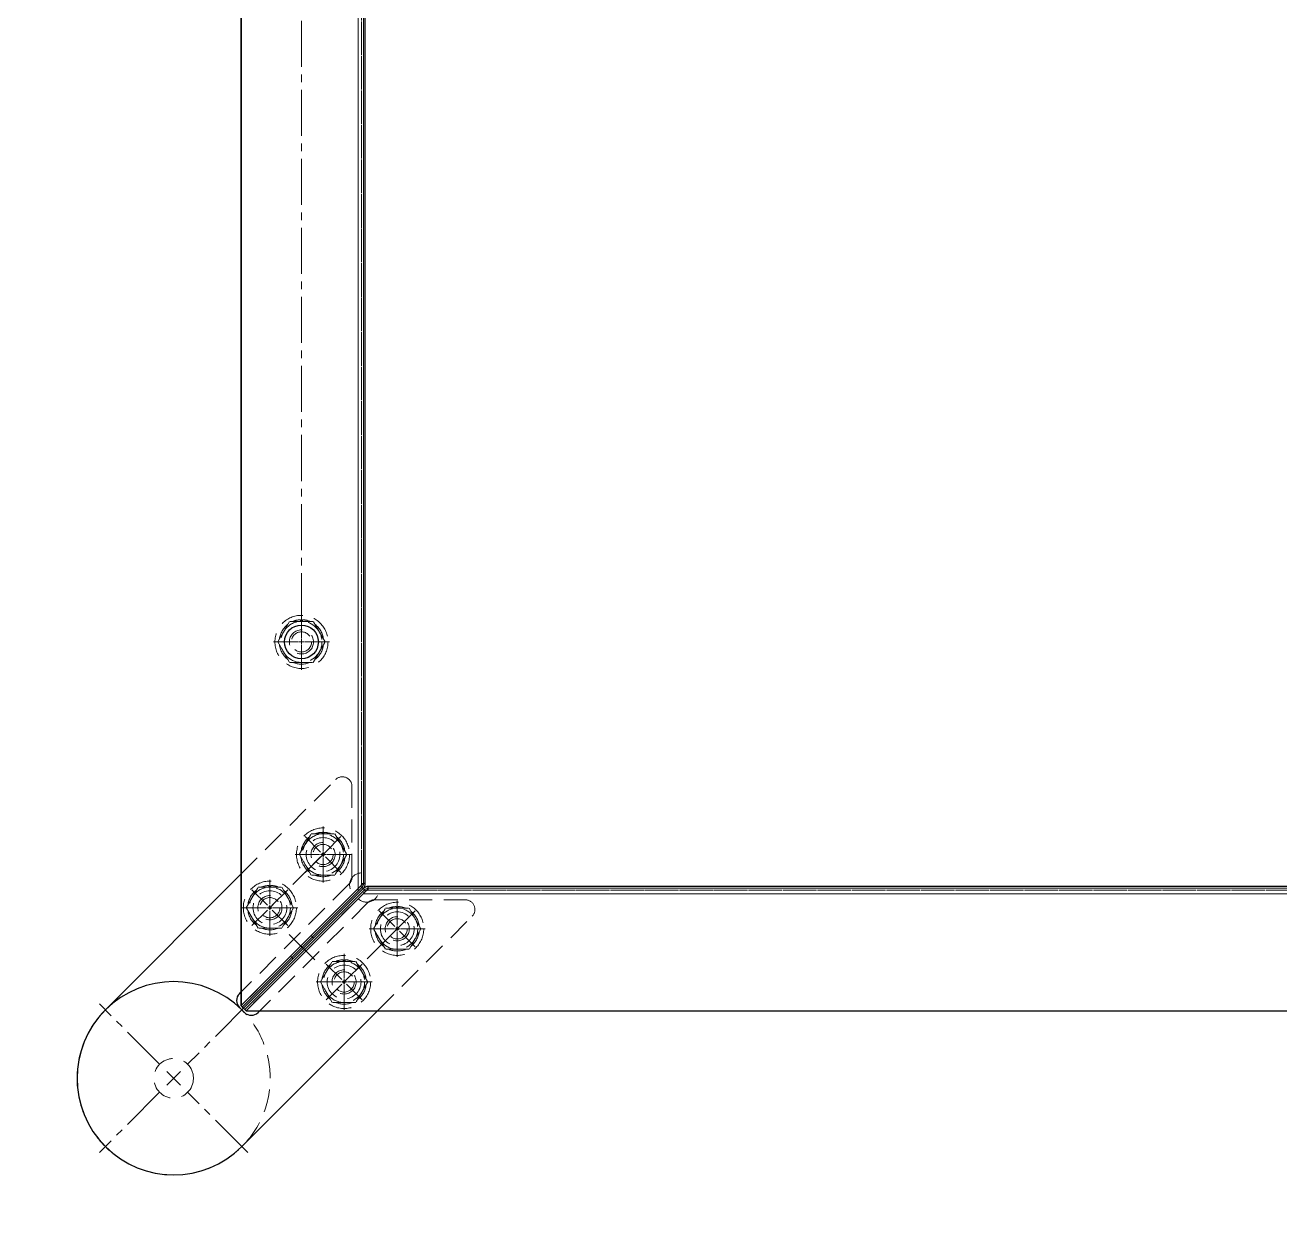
# Model space of a CAD drawing. Header units: millimetres. Extents: x 0 to 51411, y 0 to 16902.
# Drawn here: x 4547 to 5067, y 7500 to 7997 of the extents above; entities that cross this region are included whole.
import ezdxf

# ---------------------------------------------------------------- set-up
doc = ezdxf.new("R2010")
doc.units = ezdxf.units.MM
doc.linetypes.add('CENTER2', pattern=[28.575, 19.05, -3.175, 3.175, -3.175])
doc.linetypes.add('HIDDEN2', pattern=[4.7625, 3.175, -1.5875])
for name, color, linetype, lineweight in [('01_外形線', 7, 'Continuous', 25), ('03_かくれ線', 6, 'HIDDEN2', 13), ('04_中心線', 1, 'CENTER2', 9)]:
    doc.layers.add(name, color=color, linetype=linetype, lineweight=lineweight)
doc.layers.add('10_補助線', color=8, linetype='Continuous', lineweight=13, plot=False)

# ---------------------------------------------------------------- blocks, each defined once
blk = doc.blocks.new('*U327')
at = {"layer": '04_中心線', "color": 0, "linetype": 'CENTER2', "transparency": 16777216}
for p, q in [((0, 1.4), (0, 10.5)), ((-10.5, 0), (-1.4, 0)), ((1.4, 0), (10.5, 0)), ((0, -10.5), (0, -1.4))]:
    blk.add_line(p, q, dxfattribs=at)
at = {"layer": '04_中心線', "color": 0, "linetype": 'Continuous', "transparency": 16777216}
for p, q in [((-0.7, 0), (0.7, 0)), ((0, -0.7), (0, 0.7))]:
    blk.add_line(p, q, dxfattribs=at)
blk = doc.blocks.new('*U328')
at = {"layer": '04_中心線', "color": 0, "linetype": 'CENTER2', "transparency": 16777216}
for p, q in [((0, 1.4), (0, 10.5)), ((-10.5, 0), (-1.4, 0)), ((1.4, 0), (10.5, 0)), ((0, -10.5), (0, -1.4))]:
    blk.add_line(p, q, dxfattribs=at)
at = {"layer": '04_中心線', "color": 0, "linetype": 'Continuous', "transparency": 16777216}
for p, q in [((-0.7, 0), (0.7, 0)), ((0, -0.7), (0, 0.7))]:
    blk.add_line(p, q, dxfattribs=at)
blk = doc.blocks.new('*U324')
at = {"layer": '04_中心線', "color": 0, "linetype": 'CENTER2', "transparency": 16777216}
for p, q in [((0, 1.4), (0, 10.5)), ((-10.5, 0), (-1.4, 0)), ((1.4, 0), (10.5, 0)), ((0, -10.5), (0, -1.4))]:
    blk.add_line(p, q, dxfattribs=at)
at = {"layer": '04_中心線', "color": 0, "linetype": 'Continuous', "transparency": 16777216}
for p, q in [((-0.7, 0), (0.7, 0)), ((0, -0.7), (0, 0.7))]:
    blk.add_line(p, q, dxfattribs=at)
blk = doc.blocks.new('*U334')
at = {"layer": '04_中心線', "color": 0, "linetype": 'CENTER2', "transparency": 16777216}
for p, q in [((0, 2.2), (0, 11.59)), ((-11.59, 0), (-2.2, 0)), ((2.2, 0), (11.59, 0)), ((0, -11.59), (0, -2.2))]:
    blk.add_line(p, q, dxfattribs=at)
at = {"layer": '04_中心線', "color": 0, "linetype": 'Continuous', "transparency": 16777216}
for p, q in [((-1.1, 0), (1.1, 0)), ((0, -1.1), (0, 1.1))]:
    blk.add_line(p, q, dxfattribs=at)
blk = doc.blocks.new('*U335')
at = {"layer": '04_中心線', "color": 0, "linetype": 'CENTER2', "transparency": 16777216}
for p, q in [((0, 2.2), (0, 11.59)), ((-11.59, 0), (-2.2, 0)), ((2.2, 0), (11.59, 0)), ((0, -11.59), (0, -2.2))]:
    blk.add_line(p, q, dxfattribs=at)
at = {"layer": '04_中心線', "color": 0, "linetype": 'Continuous', "transparency": 16777216}
for p, q in [((-1.1, 0), (1.1, 0)), ((0, -1.1), (0, 1.1))]:
    blk.add_line(p, q, dxfattribs=at)
blk = doc.blocks.new('*U338')
at = {"layer": '04_中心線', "color": 0, "linetype": 'CENTER2', "transparency": 16777216}
for p, q in [((0, 8), (0, 43.5)), ((-43.5, 0), (-8, 0)), ((8, 0), (43.5, 0)), ((0, -43.5), (0, -8))]:
    blk.add_line(p, q, dxfattribs=at)
at = {"layer": '04_中心線', "color": 0, "linetype": 'Continuous', "transparency": 16777216}
for p, q in [((-4, 0), (4, 0)), ((0, -4), (0, 4))]:
    blk.add_line(p, q, dxfattribs=at)
blk = doc.blocks.new('*U336')
at = {"layer": '04_中心線', "color": 0, "linetype": 'CENTER2', "transparency": 16777216}
for p, q in [((0, 1.4), (0, 10.5)), ((-10.5, 0), (-1.4, 0)), ((1.4, 0), (10.5, 0)), ((0, -10.5), (0, -1.4))]:
    blk.add_line(p, q, dxfattribs=at)
at = {"layer": '04_中心線', "color": 0, "linetype": 'Continuous', "transparency": 16777216}
for p, q in [((-0.7, 0), (0.7, 0)), ((0, -0.7), (0, 0.7))]:
    blk.add_line(p, q, dxfattribs=at)
blk = doc.blocks.new('*U337')
at = {"layer": '04_中心線', "color": 0, "linetype": 'CENTER2', "transparency": 16777216}
for p, q in [((0, 1.4), (0, 10.5)), ((-10.5, 0), (-1.4, 0)), ((1.4, 0), (10.5, 0)), ((0, -10.5), (0, -1.4))]:
    blk.add_line(p, q, dxfattribs=at)
at = {"layer": '04_中心線', "color": 0, "linetype": 'Continuous', "transparency": 16777216}
for p, q in [((-0.7, 0), (0.7, 0)), ((0, -0.7), (0, 0.7))]:
    blk.add_line(p, q, dxfattribs=at)
blk = doc.blocks.new('*U347')
at = {"layer": '04_中心線', "color": 0, "linetype": 'CENTER2', "transparency": 16777216}
for p, q in [((0, 2.2), (0, 11.59)), ((-11.59, 0), (-2.2, 0)), ((2.2, 0), (11.59, 0)), ((0, -11.59), (0, -2.2))]:
    blk.add_line(p, q, dxfattribs=at)
at = {"layer": '04_中心線', "color": 0, "linetype": 'Continuous', "transparency": 16777216}
for p, q in [((-1.1, 0), (1.1, 0)), ((0, -1.1), (0, 1.1))]:
    blk.add_line(p, q, dxfattribs=at)
blk = doc.blocks.new('*U354')
at = {"layer": '04_中心線', "color": 0, "linetype": 'CENTER2', "transparency": 16777216}
for p, q in [((0, 8), (0, 43.5)), ((-43.5, 0), (-8, 0)), ((8, 0), (43.5, 0)), ((0, -43.5), (0, -8))]:
    blk.add_line(p, q, dxfattribs=at)
at = {"layer": '04_中心線', "color": 0, "linetype": 'Continuous', "transparency": 16777216}
for p, q in [((-4, 0), (4, 0)), ((0, -4), (0, 4))]:
    blk.add_line(p, q, dxfattribs=at)
blk = doc.blocks.new('*U352')
at = {"layer": '04_中心線', "color": 0, "linetype": 'CENTER2', "transparency": 16777216}
for p, q in [((0, 1.4), (0, 10.5)), ((-10.5, 0), (-1.4, 0)), ((0, -10.5), (0, -1.4)), ((1.4, 0), (10.5, 0))]:
    blk.add_line(p, q, dxfattribs=at)
at = {"layer": '04_中心線', "color": 0, "linetype": 'Continuous', "transparency": 16777216}
for p, q in [((0, -0.7), (0, 0.7)), ((-0.7, 0), (0.7, 0))]:
    blk.add_line(p, q, dxfattribs=at)
blk = doc.blocks.new('*U353')
at = {"layer": '04_中心線', "color": 0, "linetype": 'CENTER2', "transparency": 16777216}
for p, q in [((0, 1.4), (0, 10.5)), ((-10.5, 0), (-1.4, 0)), ((1.4, 0), (10.5, 0)), ((0, -10.5), (0, -1.4))]:
    blk.add_line(p, q, dxfattribs=at)
at = {"layer": '04_中心線', "color": 0, "linetype": 'Continuous', "transparency": 16777216}
for p, q in [((-0.7, 0), (0.7, 0)), ((0, -0.7), (0, 0.7))]:
    blk.add_line(p, q, dxfattribs=at)
blk = doc.blocks.new('*U370')
at = {"layer": '04_中心線', "color": 0, "linetype": 'CENTER2', "transparency": 16777216}
for p, q in [((0, 1.4), (0, 10.5)), ((-10.5, 0), (-1.4, 0)), ((1.4, 0), (10.5, 0)), ((0, -10.5), (0, -1.4))]:
    blk.add_line(p, q, dxfattribs=at)
at = {"layer": '04_中心線', "color": 0, "linetype": 'Continuous', "transparency": 16777216}
for p, q in [((-0.7, 0), (0.7, 0)), ((0, -0.7), (0, 0.7))]:
    blk.add_line(p, q, dxfattribs=at)
blk = doc.blocks.new('*U369')
at = {"layer": '04_中心線', "color": 0, "linetype": 'CENTER2', "transparency": 16777216}
for p, q in [((0, 1.4), (0, 10.5)), ((-10.5, 0), (-1.4, 0)), ((1.4, 0), (10.5, 0)), ((0, -10.5), (0, -1.4))]:
    blk.add_line(p, q, dxfattribs=at)
at = {"layer": '04_中心線', "color": 0, "linetype": 'Continuous', "transparency": 16777216}
for p, q in [((-0.7, 0), (0.7, 0)), ((0, -0.7), (0, 0.7))]:
    blk.add_line(p, q, dxfattribs=at)
blk = doc.blocks.new('*U373')
at = {"layer": '04_中心線', "color": 0, "linetype": 'CENTER2', "transparency": 16777216}
for p, q in [((0, 2.2), (0, 11.59)), ((-11.59, 0), (-2.2, 0)), ((2.2, 0), (11.59, 0)), ((0, -11.59), (0, -2.2))]:
    blk.add_line(p, q, dxfattribs=at)
at = {"layer": '04_中心線', "color": 0, "linetype": 'Continuous', "transparency": 16777216}
for p, q in [((-1.1, 0), (1.1, 0)), ((0, -1.1), (0, 1.1))]:
    blk.add_line(p, q, dxfattribs=at)
blk = doc.blocks.new('*U374')
at = {"layer": '04_中心線', "color": 0, "linetype": 'CENTER2', "transparency": 16777216}
for p, q in [((0, 2.2), (0, 11.59)), ((-11.59, 0), (-2.2, 0)), ((2.2, 0), (11.59, 0)), ((0, -11.59), (0, -2.2))]:
    blk.add_line(p, q, dxfattribs=at)
at = {"layer": '04_中心線', "color": 0, "linetype": 'Continuous', "transparency": 16777216}
for p, q in [((-1.1, 0), (1.1, 0)), ((0, -1.1), (0, 1.1))]:
    blk.add_line(p, q, dxfattribs=at)

msp = doc.modelspace()

# ---------------------------------------------------------------- linework, layer by layer
at = {"layer": '01_外形線'}
for p, q in [((4636.604, 8492.747), (4636.604, 7591.631)), ((4688.041, 7642.189), (4688.041, 8442.189)), ((4580.386, 7589.863), (4636.541, 7646.018)), ((4636.604, 7591.631), (4685.041, 7640.068)), ((4636.604, 7591.631), (4685.041, 7640.068)), ((4637.665, 7590.57), (4687.162, 7640.068)), ((4637.665, 7590.57), (4687.162, 7640.068)), ((5489.283, 7640.946), (4689.283, 7640.946)), ((4638.725, 7589.509), (4687.162, 7637.946)), ((4687.162, 7637.946), (4638.725, 7589.509)), ((4635.895, 7596.579), (4636.541, 7597.224)), ((4635.895, 7590.922), (4636.954, 7589.863)), ((4637.665, 7590.57), (4636.604, 7591.631)), ((4638.013, 7588.804), (4636.954, 7589.863)), ((4636.954, 7533.294), (4693.109, 7589.449)), ((4637.665, 7590.57), (4638.725, 7589.509)), ((4638.725, 7589.509), (5539.841, 7589.509)), ((4643.67, 7588.804), (4644.316, 7589.449))]:
    msp.add_line(p, q, dxfattribs=at)
for points in [[(4636.604, 8492.747), (4636.541, 8492.81), (4636.541, 7591.568), (4636.604, 7591.631)], [(4638.725, 7589.509), (4638.662, 7589.446), (5539.905, 7589.446), (5539.841, 7589.509)]]:
    msp.add_lwpolyline(points, dxfattribs=at)
msp.add_circle((4661.604, 7742.189), 7, dxfattribs=at)
for centre, radius, start, end in [((4679.44, 7646.77), 8.734, 309.88575, 323.02791), ((4687.982, 7640.035), 2.155, 88.45125, 136.55529), ((4685.041, 7642.189), 3, 315, 0), ((4689.283, 7637.946), 3, 90, 135), ((4687.129, 7640.888), 2.155, 313.44471, 1.54875), ((4693.864, 7632.345), 8.734, 126.97209, 140.11425), ((4608.67, 7561.579), 40, 45, 315), ((4638.724, 7593.75), 4, 135, 225), ((4640.842, 7591.632), 4, 225, 315)]:
    msp.add_arc(centre, radius, start, end, dxfattribs=at)
at = {"layer": '03_かくれ線', "ltscale": 3}
for p, q in [((4686.541, 7642.189), (4686.541, 8442.189)), ((4636.541, 7646.018), (4675.712, 7685.19)), ((4682.541, 7644.881), (4682.541, 7682.361)), ((4681.369, 7642.053), (4636.541, 7597.224)), ((5489.283, 7639.446), (4689.283, 7639.446)), ((4691.973, 7635.449), (4729.452, 7635.449)), ((4689.144, 7634.278), (4644.316, 7589.449)), ((4693.109, 7589.449), (4732.281, 7628.621))]:
    msp.add_line(p, q, dxfattribs=at)
at = {"layer": '03_かくれ線'}
for p, q in [((4666.655, 7619.562), (4665.594, 7620.623)), ((4658.171, 7611.076), (4657.11, 7612.137))]:
    msp.add_line(p, q, dxfattribs=at)
at = {"layer": '03_かくれ線', "ltscale": 3}
for points in [[(4636.604, 7591.631), (4683.005, 7638.032, -0.6681786), (4686.541, 7646.568), (4686.541, 8437.81, -0.6681786), (4683.005, 8446.346), (4636.604, 8492.747)], [(5539.841, 7589.509), (5493.44, 7635.911, -0.6681786), (5484.905, 7639.446), (4693.662, 7639.446, -0.6681786), (4685.126, 7635.911), (4638.725, 7589.509)]]:
    msp.add_lwpolyline(points, format="xyb", dxfattribs=at)
for points in [[(4656.696, 7733.689), (4666.511, 7733.689), (4671.419, 7742.189), (4666.511, 7750.689), (4656.696, 7750.689), (4651.789, 7742.189)], [(4675.448, 7645.689), (4665.633, 7645.689), (4660.726, 7654.189), (4665.633, 7662.689), (4675.448, 7662.689), (4680.356, 7654.189)], [(4653.448, 7623.689), (4643.633, 7623.689), (4638.726, 7632.189), (4643.633, 7640.689), (4653.448, 7640.689), (4658.356, 7632.189)], [(4706.184, 7614.946), (4696.369, 7614.946), (4691.462, 7623.446), (4696.369, 7631.946), (4706.184, 7631.946), (4711.092, 7623.446)], [(4684.184, 7592.946), (4674.369, 7592.946), (4669.462, 7601.446), (4674.369, 7609.946), (4684.184, 7609.946), (4689.092, 7601.446)]]:
    msp.add_lwpolyline(points, close=True, dxfattribs=at)
for points in [[(4661.229, 7750.689), (4661.229, 7751.381)], [(4661.979, 7750.689), (4661.979, 7751.381)], [(4670.166, 7662.689), (4670.166, 7663.381)], [(4670.916, 7662.689), (4670.916, 7663.381)], [(4648.166, 7640.689), (4648.166, 7641.381)], [(4648.916, 7640.689), (4648.916, 7641.381)], [(4700.902, 7631.946), (4700.902, 7632.639)], [(4701.652, 7631.946), (4701.652, 7632.639)], [(4678.902, 7609.946), (4678.902, 7610.639)], [(4679.652, 7609.946), (4679.652, 7610.639)]]:
    msp.add_lwpolyline(points, dxfattribs=at)
for centre, radius in [((4661.604, 7742.189), 11), ((4661.604, 7742.189), 8.5), ((4661.604, 7742.189), 5), ((4661.604, 7742.189), 4.188), ((4670.541, 7654.189), 11), ((4670.541, 7654.189), 8.5), ((4670.541, 7654.189), 7), ((4670.541, 7654.189), 7), ((4670.541, 7654.189), 5), ((4670.541, 7654.189), 4.188), ((4648.541, 7632.189), 11), ((4648.541, 7632.189), 8.5), ((4648.541, 7632.189), 7), ((4648.541, 7632.189), 7), ((4648.541, 7632.189), 5), ((4648.541, 7632.189), 4.188), ((4701.277, 7623.446), 11), ((4701.277, 7623.446), 8.5), ((4701.28, 7623.449), 7), ((4701.283, 7623.446), 7), ((4701.277, 7623.446), 5), ((4701.277, 7623.446), 4.188), ((4679.277, 7601.446), 11), ((4679.277, 7601.446), 8.5), ((4679.28, 7601.449), 7), ((4679.283, 7601.446), 7), ((4679.277, 7601.446), 5), ((4679.277, 7601.446), 4.188), ((4608.67, 7561.579), 8.2), ((4608.67, 7561.579), 8.2)]:
    msp.add_circle(centre, radius, dxfattribs=at)
for centre, radius, start, end in [((4661.604, 7742.189), 9.2, 127.50502, 172.49498), ((4661.604, 7742.189), 9.2, 92.33607, 112.49498), ((4661.604, 7742.189), 9.2, 67.50502, 87.66393), ((4661.604, 7742.189), 9.2, 7.50502, 52.49498), ((4661.604, 7742.189), 9.2, 187.50502, 232.49498), ((4661.604, 7742.189), 9.2, 307.50502, 352.49498), ((4661.604, 7742.189), 9.2, 247.50502, 292.49498), ((4678.541, 7682.361), 4, 0, 135), ((4670.541, 7654.189), 9.2, 127.50502, 172.49498), ((4670.541, 7654.189), 9.2, 92.33607, 112.49498), ((4670.541, 7654.189), 9.2, 67.50502, 87.66393), ((4670.541, 7654.189), 9.2, 7.50502, 52.49498), ((4670.541, 7654.189), 9.2, 187.50502, 232.49498), ((4670.541, 7654.189), 9.2, 307.50502, 352.49498), ((4670.541, 7654.189), 9.2, 247.50502, 292.49498), ((4678.541, 7644.881), 4, 315, 0), ((4648.541, 7632.189), 9.2, 92.33607, 112.49498), ((4648.541, 7632.189), 9.2, 67.50502, 87.66393), ((4648.541, 7632.189), 9.2, 127.50502, 172.49498), ((4648.541, 7632.189), 9.2, 7.50502, 52.49498), ((4691.973, 7631.449), 4, 90, 135), ((4729.452, 7631.449), 4, 315, 90), ((4648.541, 7632.189), 9.2, 187.50502, 232.49498), ((4648.541, 7632.189), 9.2, 307.50502, 352.49498), ((4701.277, 7623.446), 9.2, 127.50502, 172.49498), ((4701.277, 7623.446), 9.2, 92.33607, 112.49498), ((4701.277, 7623.446), 9.2, 67.50502, 87.66393), ((4701.277, 7623.446), 9.2, 7.50502, 52.49498), ((4648.541, 7632.189), 9.2, 247.50502, 292.49498), ((4701.277, 7623.446), 9.2, 187.50502, 232.49498), ((4701.277, 7623.446), 9.2, 307.50502, 352.49498), ((4701.277, 7623.446), 9.2, 247.50502, 292.49498), ((4679.277, 7601.446), 9.2, 127.50502, 172.49498), ((4679.277, 7601.446), 9.2, 92.33607, 112.49498), ((4679.277, 7601.446), 9.2, 67.50502, 87.66393), ((4679.277, 7601.446), 9.2, 7.50502, 52.49498), ((4679.277, 7601.446), 9.2, 187.50502, 232.49498), ((4679.277, 7601.446), 9.2, 307.50502, 352.49498), ((4679.277, 7601.446), 9.2, 247.50502, 292.49498), ((4608.67, 7561.579), 40, 135, 45)]:
    msp.add_arc(centre, radius, start, end, dxfattribs=at)
at = {"layer": '03_かくれ線'}
for centre, start, end in [((4685.041, 7642.189), 315, 0), ((4689.283, 7637.946), 90, 135)]:
    msp.add_arc(centre, 1.5, start, end, dxfattribs=at)
at = {"layer": '04_中心線'}
for p, q in [((4661.604, 8342.189), (4661.604, 7742.189)), ((4671.541, 7655.189), (4648.541, 7632.189)), ((4702.28, 7624.449), (4679.28, 7601.449)), ((4656.58, 7621.152), (4667.186, 7610.546))]:
    msp.add_line(p, q, dxfattribs=at)
at = {"layer": '10_補助線'}
for p, q in [((4685.041, 7639.007), (4685.041, 8444.31)), ((4687.291, 7642.189), (4687.291, 8442.189)), ((4637.134, 7591.1), (4686.632, 7640.598)), ((4638.195, 7590.04), (4687.692, 7639.537)), ((4687.162, 7640.068), (4686.101, 7641.128)), ((4686.541, 7642.189), (4688.041, 7642.189)), ((4687.162, 7640.068), (4688.223, 7639.007)), ((4689.283, 7639.446), (4689.283, 7640.946)), ((5489.283, 7640.196), (4689.283, 7640.196)), ((5492.465, 7637.946), (4687.162, 7637.946)), ((4662.413, 7615.319), (4661.353, 7616.38))]:
    msp.add_line(p, q, dxfattribs=at)
for points in [[(4683.005, 7638.032), (4686.541, 7641.568), (4686.541, 7646.568)], [(4685.126, 7635.911), (4688.662, 7639.446), (4693.662, 7639.446)]]:
    msp.add_lwpolyline(points, dxfattribs=at)
for centre, start, end in [((4685.041, 7642.189), 315, 0), ((4689.283, 7637.946), 90, 135)]:
    msp.add_arc(centre, 2.25, start, end, dxfattribs=at)

# ---------------------------------------------------------------- block references
at = {"layer": '04_中心線', "linetype": 'CENTER2'}
for name, p, rotation in [('*U347', (4661.604, 7742.189), 180), ('*U324', (4661.604, 7742.189), 270), ('*U337', (4670.541, 7654.189), 135.0000000000001), ('*U335', (4670.541, 7654.189), 180), ('*U328', (4670.541, 7654.189), 270), ('*U336', (4648.541, 7632.189), 135.0000000000001), ('*U334', (4648.541, 7632.189), 180), ('*U327', (4648.541, 7632.189), 270), ('*U353', (4701.28, 7623.449), 135.0000000000032), ('*U374', (4701.277, 7623.446), 180), ('*U338', (4608.67, 7561.579), 135.0000000000001), ('*U354', (4608.67, 7561.579), 135.0000000000032), ('*U352', (4679.28, 7601.449), 135.0000000000032), ('*U373', (4679.277, 7601.446), 180)]:
    msp.add_blockref(name, p, dxfattribs=dict(at, rotation=rotation))
for name, p in [('*U369', (4701.283, 7623.446)), ('*U370', (4679.283, 7601.446))]:
    msp.add_blockref(name, p, dxfattribs=at)

doc.saveas('drawing.dxf')
